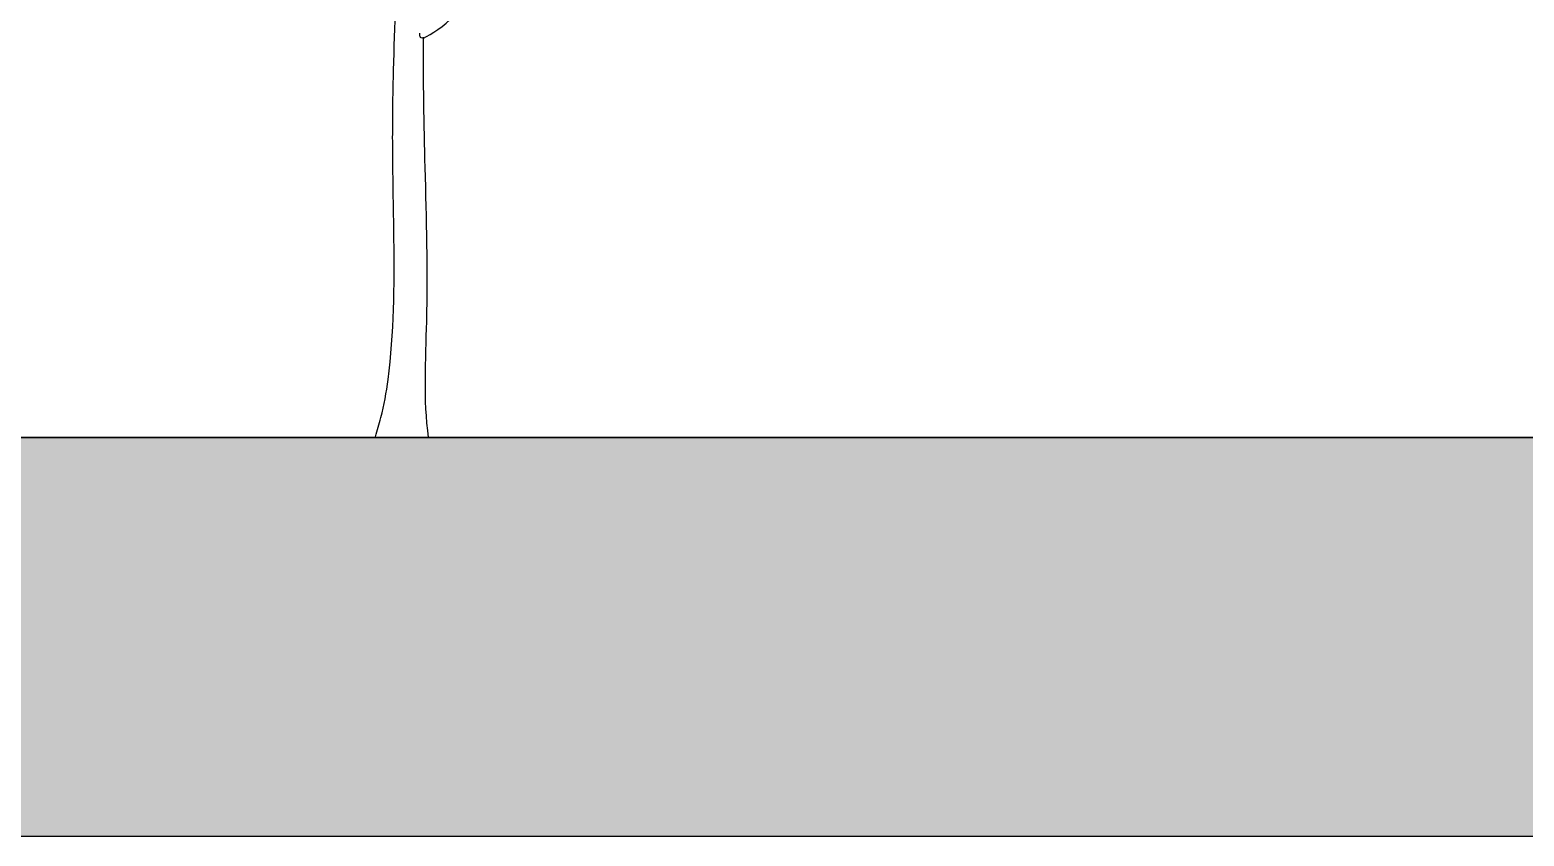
# Model space of a CAD drawing. Header units: millimetres. Extents: x 87938 to 265635, y 330093 to 434310.
# Drawn here: x 185433 to 195129, y 330093 to 335322 of the extents above; entities that cross this region are included whole.
import ezdxf

# ---------------------------------------------------------------- set-up
doc = ezdxf.new("R2010")
doc.units = ezdxf.units.MM
doc.layers.add('www.cad-blocks.net', color=7, linetype='Continuous')

# ---------------------------------------------------------------- blocks, each defined once
blk = doc.blocks.new('A$C62A603CB')
for points, knots in [([(4338, 3701), (4406, 3740), (4686, 3881), (4856, 4520), (5104, 4701), (5544, 4729), (5938, 4945), (6235, 5068), (6484, 5157), (6562, 5155)], [0.0027437, 0.0027437, 0.0027437, 0.0027437, 0.0463117, 0.0988658, 0.1777995, 0.2979428, 0.3480719, 0.4342225, 0.4795379, 0.4795379, 0.4795379, 0.4795379]), ([(3893, 8), (3907, 68), (3964, 240), (4065, 849), (4072, 1707), (4048, 2637), (4059, 3540), (4088, 4142), (4100, 4548)], [0, 0, 0, 0, 0.0354298, 0.1049595, 0.3560432, 0.5303606, 0.6434251, 0.8787245, 0.8787245, 0.8787245, 0.8787245]), ([(4385, 0), (4337, 356), (4389, 1195), (4354, 2428), (4335, 3306), (4338, 3709)], [0, 0, 0, 0, 0.2076371, 0.4826469, 0.7154842, 0.7154842, 0.7154842, 0.7154842])]:
    blk.add_open_spline(points, degree=3, knots=knots)
at = {"start_tangent": (-0.710605, 0.703591), "end_tangent": (0, 1)}
blk.add_spline([(4338, 3702), (4322, 3701), (4304, 3723), (4303, 3748)], degree=3, dxfattribs=at)
blk = doc.blocks.new('format')
at = {"layer": 'www.cad-blocks.net', "true_color": 0x546d8e}
h = blk.add_hatch(color=155, dxfattribs=at)
h.set_gradient(color1=(68, 68, 68), color2=(84, 109, 142), tint=1)
h.paths.add_polyline_path([(102853.7, 332677.3), (102853.7, 330092.5), (265634.8, 330092.5), (265634.8, 332677.3)])
at = {"layer": 'www.cad-blocks.net', "color": 155, "true_color": 0x546d8e}
for p, q in [((102853.7, 332677.3), (265634.8, 332677.3)), ((102853.7, 332677.3), (265634.8, 332677.3)), ((102853.7, 332677.3), (265634.8, 332677.3)), ((102853.7, 330092.5), (265634.8, 330092.5))]:
    blk.add_line(p, q, dxfattribs=at)
blk.add_lwpolyline([(102853.7, 430118), (265634.8, 430118), (265634.8, 332677.3), (102853.7, 332677.3)], close=True, dxfattribs=at)

msp = doc.modelspace()

# ---------------------------------------------------------------- block references
at = {"xscale": 0.7, "yscale": 0.7, "zscale": 0.7}
msp.add_blockref('A$C62A603CB', (184950.7, 332677.3), dxfattribs=at)
at = {"layer": 'www.cad-blocks.net'}
msp.add_blockref('format', (0, 0), dxfattribs=at)

doc.saveas('drawing.dxf')
